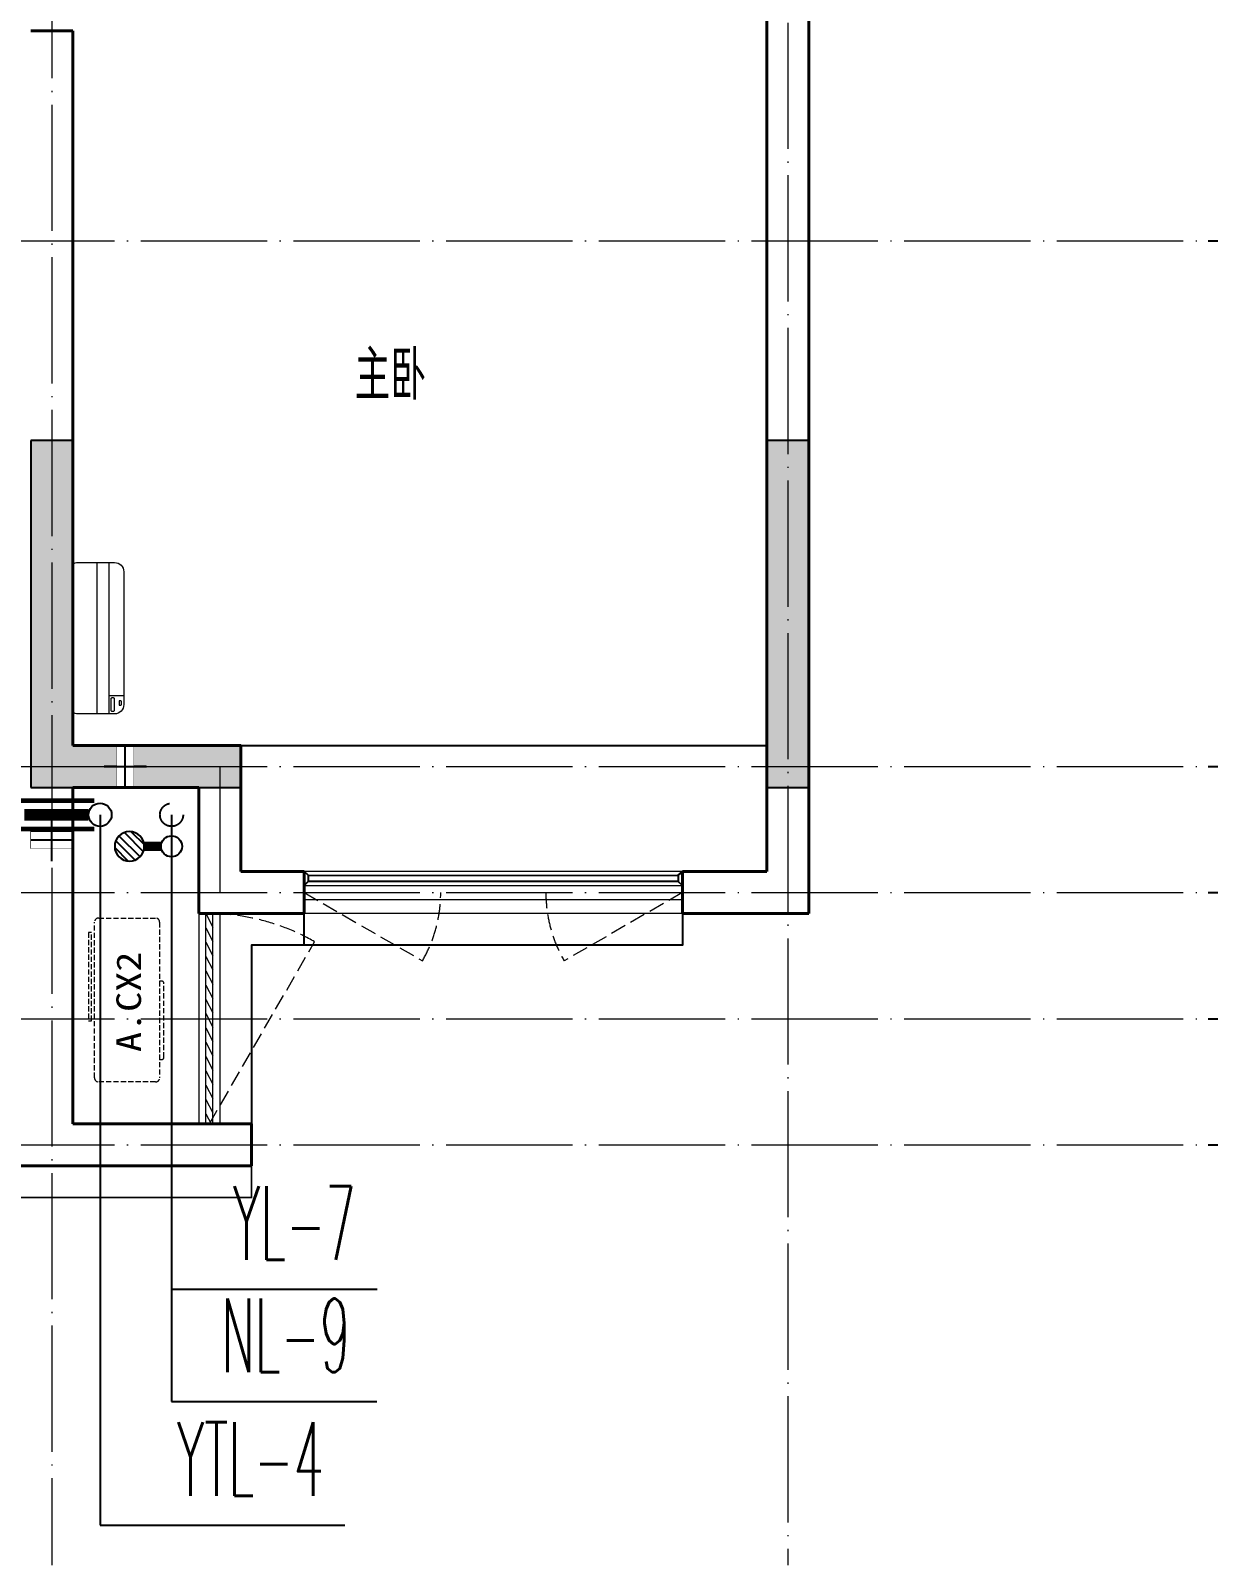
# Model space of a CAD drawing. Extents: x 27938 to 650306, y -92720 to 1524912.
# Drawn here: x 323317 to 328917, y 439532 to 446832 of the extents above; entities that cross this region are included whole.
import ezdxf

# ---------------------------------------------------------------- set-up
doc = ezdxf.new("R2010")
doc.units = 0
doc.header["$LTSCALE"] = 1000
doc.header["$MEASUREMENT"] = 0
doc.linetypes.add('DASH', pattern=[0.35, 0.25, -0.1])
doc.linetypes.add('DOTE', pattern=[2.42, 2, -0.2, 0.02, -0.2])
for name, color, linetype in [('3-栏杆1', 135, 'Continuous'), ('3.5方案汇报，与郭总、侯月琴确定户型_t8$0$2020.03.04 -1安徽标准化洋房户型(UA）_t8_t8$0$看线', 154, 'Continuous'), ('AXIS', 3, 'Continuous'), ('COLUMN', 9, 'Continuous'), ('DIM_凝结', 3, 'Continuous'), ('DIM_阳台', 132, 'Continuous'), ('DIM_雨水', 3, 'Continuous'), ('EQUIP_地漏', 7, 'Continuous'), ('PIPE-凝结', 150, 'N'), ('PIPE-阳台', 132, 'YT'), ('PUB_TEXT', 4, 'Continuous'), ('VALVE_不分区给水', 7, 'Continuous'), ('VPIPE-凝结', 150, 'Continuous'), ('VPIPE-阳台', 132, 'YT'), ('VPIPE-雨水', 4, 'DASH'), ('ZC', 6, 'Continuous'), ('机电标识类', 1, 'Continuous'), ('看线', 251, 'Continuous')]:
    doc.layers.add(name, color=color, linetype=linetype)
for name, color, linetype, lineweight in [('DOTE', 19, 'DOTE', 9), ('PUB_HATCH', 8, 'Continuous', 9), ('WALL', 9, 'Continuous', 40), ('WINDOW', 8, 'Continuous', 15), ('平面-空调室内机', 176, 'Continuous', 9), ('平面-空调预留孔', 173, 'Continuous', 15), ('空调', 76, 'Continuous', 13)]:
    doc.layers.add(name, color=color, linetype=linetype, lineweight=lineweight)
doc.styles.add('_TCH_DIM_T3', font='SIMPLEX.shx', dxfattribs={"width": 0.494118, "bigfont": 'GBCBIG.shx'})
doc.styles.add('_TWT_SERIAL', font='simplex.shx', dxfattribs={"width": 0.6, "oblique": 10, "height": 3, "bigfont": 'aadri.shx'})
doc.styles.get("Standard").update_dxf_attribs({"font": 'gbenor.shx', "bigfont": 'gbcbig.shx'})
doc.styles.add('黑体', font='simhei.ttf')
doc.linetypes.add('N', pattern='A,3,-0.2,["N",Standard,S=0.25,R=0,X=-0.1,Y=-0.115],-0.2', length=3.4)
doc.linetypes.add('YT', pattern='A,3,-0.2,["YT",Standard,S=0.25,R=0,X=-0.1,Y=-0.115],-0.35', length=3.55)
doc.dimstyles.new('_TCH_ARCH&&100', dxfattribs={"dimtxt": 297.5, "dimasz": 100, "dimexe": 250, "dimexo": 300, "dimgap": 126.25, "dimtad": 1, "dimdec": 0, "dimzin": 0, "dimdsep": 46, "dimtxsty": '_TCH_DIM_T3', "dimblk": 'ARCHTICK', "dimcen": 0.09, "dimclrt": 4, "dimazin": 2, "dimtfac": 1, "dimtdec": 0, "dimtix": 1, "dimtmove": 2, "dimatfit": 3, "dimfxl": 1, "dimtolj": 1, "dimtzin": 0, "dimarcsym": 0})

# ---------------------------------------------------------------- blocks, each defined once
blk = doc.blocks.new('FGDGDRGSDGDG')
at = {"layer": 'DOTE', "linetype": 'DOTE', "ltscale": 0.3}
for p, q in [((544982.5, 529998.5), (544982.5, 513948.5)), ((541482.5, 522348.5), (541482.5, 513948.5)), ((488182.5, 520248.5), (546982.5, 520248.5)), ((488182.5, 517748.5), (546982.5, 517748.5)), ((542282.5, 517748.5), (542282.5, 517148.5)), ((488182.5, 517148.5), (546982.5, 517148.5)), ((488182.5, 516548.5), (546982.5, 516548.5)), ((488182.5, 515948.5), (546982.5, 515948.5))]:
    blk.add_line(p, q, dxfattribs=at)
blk = doc.blocks.new('gdfgdgdgr')
at = {"layer": 'PUB_HATCH'}
for points in [[(529477.8, 521913.9), (528677.8, 521913.9), (528677.8, 523363.9), (528477.8, 523363.9), (528477.8, 521713.9), (529477.8, 521713.9)], [(532177.8, 521713.9), (532177.8, 523363.9), (531977.8, 523363.9), (531977.8, 521713.9)]]:
    blk.add_hatch(color=256, dxfattribs=at).paths.add_polyline_path(points)
at = {"layer": 'COLUMN', "color": 8}
for p, q in [((528677.8, 523363.9), (528477.8, 523363.9)), ((528477.8, 523363.9), (528477.8, 521713.9)), ((528677.8, 521913.9), (528677.8, 523363.9)), ((532177.8, 523363.9), (531977.8, 523363.9)), ((531977.8, 523363.9), (531977.8, 521713.9)), ((532177.8, 521713.9), (532177.8, 523363.9)), ((529477.8, 521913.9), (528677.8, 521913.9)), ((529477.8, 521713.9), (529477.8, 521913.9)), ((528477.8, 521713.9), (529477.8, 521713.9)), ((531977.8, 521713.9), (532177.8, 521713.9))]:
    blk.add_line(p, q, dxfattribs=at)
blk = doc.blocks.new('ferre')
at = {"layer": '平面-空调预留孔', "color": 0, "linetype": 'DASH', "ltscale": 0.1}
for p, q in [((93392.7, 115403.5), (93392.7, 115393.5)), ((93402.7, 115383.5), (93755.6, 115383.5)), ((93765.6, 115393.5), (93765.6, 115403.5))]:
    blk.add_line(p, q, dxfattribs=at)
blk.add_lwpolyline([(94045.9, 115403.5), (93305.9, 115403.5, -0.414214), (93285.9, 115423.5), (93285.9, 115693.5, -0.414214), (93305.9, 115713.5), (94045.9, 115713.5, -0.414214), (94065.9, 115693.5), (94065.9, 115423.5, -0.414214)], format="xyb", close=True, dxfattribs=at)
blk.add_lwpolyline([(93996.7, 115742.6), (93576.8, 115742.6), (93576.8, 115727.5), (93996.7, 115727.5)], close=True, dxfattribs=at)
for centre, start, end in [((93402.7, 115393.5), 180, 270), ((93755.6, 115393.5), 270, 0)]:
    blk.add_arc(centre, 10, start, end, dxfattribs=at)
at = {"layer": '平面-空调预留孔', "color": 0, "linetype": 'DASH', "ltscale": 0.1, "style": '黑体', "width": 1.2}
blk.add_text('A.CX2', height=117.05, dxfattribs=at).set_placement((93428.3, 115492.1))
blk = doc.blocks.new('fergve')
at = {"layer": '平面-空调预留孔', "color": 8, "linetype": 'DASH', "ltscale": 0.1}
blk.add_blockref('ferre', (25670, -60415.8), dxfattribs=at)
blk = doc.blocks.new('dongkong')
at = {"color": 0}
blk.add_wipeout([(-603756, 210771), (-603756, 210570.8), (-603836, 210570.8), (-603836, 210771)], dxfattribs=at)
at = {"layer": '机电标识类', "color": 0, "linetype": 'DASH', "ltscale": 400}
for p, q in [((-603796, 210771), (-603796, 210570.8)), ((-603896, 210670.7), (-603696, 210670.7))]:
    blk.add_line(p, q, dxfattribs=at)
at = {"layer": '空调', "color": 0, "linetype": 'DASH', "const_width": 2}
blk.add_lwpolyline([(-603756, 210771), (-603756, 210570.8), (-603836, 210570.8), (-603836, 210771)], close=True, dxfattribs=at)
blk = doc.blocks.new('A$C001338C2')
at = {"color": 0}
for p, q in [((845, 303.6), (55, 303.6)), ((109.1, 214.8), (109.1, 303.6)), ((0, 248.6), (0, 22)), ((900, 22), (900, 248.6)), ((22, 0), (878, 0))]:
    blk.add_line(p, q, dxfattribs=at)
at = {"color": 0, "lineweight": 5}
for p, q in [((900, 214.8), (0, 214.8)), ((900, 143.2), (0, 143.2))]:
    blk.add_line(p, q, dxfattribs=at)
at = {"color": 0}
for points in [[(73.1, 275), (56.8, 275, -0.414214), (51.3, 280.5), (51.3, 283.4, -0.414214), (56.8, 288.9), (73.1, 288.9, -0.414214), (78.6, 283.4), (78.6, 280.5, -0.414214)], [(89.2, 226.4), (22.2, 226.4, -0.414214), (16.7, 231.9), (16.7, 243.1, -0.414214), (22.2, 248.6), (89.2, 248.6, -0.414214), (94.7, 243.1), (94.7, 231.9, -0.414214)]]:
    blk.add_lwpolyline(points, format="xyb", close=True, dxfattribs=at)
for centre, radius, start, end in [((55, 248.6), 55, 90, 180), ((845, 248.6), 55, 360, 90), ((22, 22), 22, 180, 270), ((878, 22), 22, 270, 360)]:
    blk.add_arc(centre, radius, start, end, dxfattribs=at)
blk = doc.blocks.new('$VALVE$00000533')
at = {"ltscale": 0.5, "const_width": 25}
for points in [[(-225, 75), (225, 75)], [(-225, -75), (225, -75)]]:
    blk.add_lwpolyline(points, dxfattribs=at)
blk = doc.blocks.new('A$C63B27F85')
at = {"layer": 'VALVE_不分区给水', "xscale": 0.8999999999999999, "yscale": -0.8999999999999999, "zscale": 0.8999999999999999}
blk.add_blockref('$VALVE$00000533', (51300, -10480), dxfattribs=at)
blk = doc.blocks.new('_ArchTick')
at = {"color": 0, "linetype": 'ByBlock', "const_width": 0.4}
blk.add_lwpolyline([(-0.5, -0.5), (0.5, 0.5)], dxfattribs=at)
blk = doc.blocks.new('*D836')
at = {"layer": 'AXIS', "color": 0, "lineweight": -2}
for p, q in [((331416.6, 441532.1), (331416.6, 441632.1)), ((329216.6, 441532.1), (331666.6, 441532.1)), ((331416.6, 441282.1), (331416.6, 441532.1)), ((329216.6, 441282.1), (331666.6, 441282.1)), ((331416.6, 441282.1), (331416.6, 441182.1))]:
    blk.add_line(p, q, dxfattribs=at)
at = {"layer": 'Defpoints', "color": 0}
for p in [(328916.6, 441532.1), (331416.6, 441532.1), (328916.6, 441282.1)]:
    blk.add_point(p, dxfattribs=at)
at = {"layer": 'AXIS', "color": 0, "lineweight": -2, "xscale": 100, "yscale": 100, "zscale": 100}
for p, rotation in [((331416.6, 441532.1), 270), ((331416.6, 441282.1), 90)]:
    blk.add_blockref('_ArchTick', p, dxfattribs=dict(at, rotation=rotation))
at = {"layer": 'AXIS', "color": 4, "insert": (331141.6, 440993.1), "char_height": 297.5, "attachment_point": 5, "rotation": 90, "style": '_TCH_DIM_T3'}
blk.add_mtext('\\A1;250', dxfattribs=at)
blk = doc.blocks.new('*D837')
at = {"layer": 'AXIS', "color": 0, "lineweight": -2}
for p, q in [((331416.6, 442132.1), (331416.6, 442232.1)), ((329216.6, 442132.1), (331666.6, 442132.1)), ((331416.6, 441532.1), (331416.6, 442132.1)), ((329216.6, 441532.1), (331666.6, 441532.1)), ((331416.6, 441532.1), (331416.6, 441432.1))]:
    blk.add_line(p, q, dxfattribs=at)
at = {"layer": 'Defpoints', "color": 0}
for p in [(328916.6, 442132.1), (331416.6, 442132.1), (328916.6, 441532.1)]:
    blk.add_point(p, dxfattribs=at)
at = {"layer": 'AXIS', "color": 0, "lineweight": -2, "xscale": 100, "yscale": 100, "zscale": 100}
for p, rotation in [((331416.6, 442132.1), 270), ((331416.6, 441532.1), 90)]:
    blk.add_blockref('_ArchTick', p, dxfattribs=dict(at, rotation=rotation))
at = {"layer": 'AXIS', "color": 4, "insert": (331141.6, 441832.1), "char_height": 297.5, "attachment_point": 5, "rotation": 90, "style": '_TCH_DIM_T3'}
blk.add_mtext('\\A1;600', dxfattribs=at)
blk = doc.blocks.new('*D838')
at = {"layer": 'AXIS', "color": 0, "lineweight": -2}
for p, q in [((331416.6, 442732.1), (331416.6, 442832.1)), ((329216.6, 442732.1), (331666.6, 442732.1)), ((331416.6, 442132.1), (331416.6, 442732.1)), ((329216.6, 442132.1), (331666.6, 442132.1)), ((331416.6, 442132.1), (331416.6, 442032.1))]:
    blk.add_line(p, q, dxfattribs=at)
at = {"layer": 'Defpoints', "color": 0}
for p in [(328916.6, 442732.1), (331416.6, 442732.1), (328916.6, 442132.1)]:
    blk.add_point(p, dxfattribs=at)
at = {"layer": 'AXIS', "color": 0, "lineweight": -2, "xscale": 100, "yscale": 100, "zscale": 100}
for p, rotation in [((331416.6, 442732.1), 270), ((331416.6, 442132.1), 90)]:
    blk.add_blockref('_ArchTick', p, dxfattribs=dict(at, rotation=rotation))
at = {"layer": 'AXIS', "color": 4, "insert": (331141.6, 442432.1), "char_height": 297.5, "attachment_point": 5, "rotation": 90, "style": '_TCH_DIM_T3'}
blk.add_mtext('\\A1;600', dxfattribs=at)
blk = doc.blocks.new('*D839')
at = {"layer": 'AXIS', "color": 0, "lineweight": -2}
for p, q in [((331416.6, 443332.1), (331416.6, 443432.1)), ((329216.6, 443332.1), (331666.6, 443332.1)), ((331416.6, 442732.1), (331416.6, 443332.1)), ((329216.6, 442732.1), (331666.6, 442732.1)), ((331416.6, 442732.1), (331416.6, 442632.1))]:
    blk.add_line(p, q, dxfattribs=at)
at = {"layer": 'Defpoints', "color": 0}
for p in [(328916.6, 443332.1), (331416.6, 443332.1), (328916.6, 442732.1)]:
    blk.add_point(p, dxfattribs=at)
at = {"layer": 'AXIS', "color": 0, "lineweight": -2, "xscale": 100, "yscale": 100, "zscale": 100}
for p, rotation in [((331416.6, 443332.1), 270), ((331416.6, 442732.1), 90)]:
    blk.add_blockref('_ArchTick', p, dxfattribs=dict(at, rotation=rotation))
at = {"layer": 'AXIS', "color": 4, "insert": (331141.6, 443032.1), "char_height": 297.5, "attachment_point": 5, "rotation": 90, "style": '_TCH_DIM_T3'}
blk.add_mtext('\\A1;600', dxfattribs=at)
blk = doc.blocks.new('*D840')
at = {"layer": 'AXIS', "color": 0, "lineweight": -2}
for p, q in [((329216.6, 445832.1), (331666.6, 445832.1)), ((331416.6, 443332.1), (331416.6, 445832.1)), ((329216.6, 443332.1), (331666.6, 443332.1))]:
    blk.add_line(p, q, dxfattribs=at)
at = {"layer": 'Defpoints', "color": 0}
for p in [(328916.6, 445832.1), (331416.6, 445832.1), (328916.6, 443332.1)]:
    blk.add_point(p, dxfattribs=at)
at = {"layer": 'AXIS', "color": 0, "lineweight": -2, "xscale": 100, "yscale": 100, "zscale": 100}
for p, rotation in [((331416.6, 445832.1), 90), ((331416.6, 443332.1), 270)]:
    blk.add_blockref('_ArchTick', p, dxfattribs=dict(at, rotation=rotation))
at = {"layer": 'AXIS', "color": 4, "insert": (331141.6, 444582.1), "char_height": 297.5, "attachment_point": 5, "rotation": 90, "style": '_TCH_DIM_T3'}
blk.add_mtext('\\A1;2500', dxfattribs=at)
blk = doc.blocks.new('*D841')
at = {"layer": 'AXIS', "color": 0, "lineweight": -2}
for p, q in [((329216.6, 447932.1), (331666.6, 447932.1)), ((331416.6, 445832.1), (331416.6, 447932.1)), ((329216.6, 445832.1), (331666.6, 445832.1))]:
    blk.add_line(p, q, dxfattribs=at)
at = {"layer": 'Defpoints', "color": 0}
for p in [(328916.6, 447932.1), (331416.6, 447932.1), (328916.6, 445832.1)]:
    blk.add_point(p, dxfattribs=at)
at = {"layer": 'AXIS', "color": 0, "lineweight": -2, "xscale": 100, "yscale": 100, "zscale": 100}
for p, rotation in [((331416.6, 447932.1), 90), ((331416.6, 445832.1), 270)]:
    blk.add_blockref('_ArchTick', p, dxfattribs=dict(at, rotation=rotation))
at = {"layer": 'AXIS', "color": 4, "insert": (331141.6, 446882.1), "char_height": 297.5, "attachment_point": 5, "rotation": 90, "style": '_TCH_DIM_T3'}
blk.add_mtext('\\A1;2100', dxfattribs=at)
blk = doc.blocks.new('*D848')
at = {"layer": 'AXIS', "color": 0, "lineweight": -2}
for p, q in [((329216.6, 453682.1), (332466.6, 453682.1)), ((332216.6, 441282.1), (332216.6, 453682.1)), ((329216.6, 441282.1), (332466.6, 441282.1))]:
    blk.add_line(p, q, dxfattribs=at)
at = {"layer": 'Defpoints', "color": 0}
for p in [(328916.6, 453682.1), (332216.6, 453682.1), (328916.6, 441282.1)]:
    blk.add_point(p, dxfattribs=at)
at = {"layer": 'AXIS', "color": 0, "lineweight": -2, "xscale": 100, "yscale": 100, "zscale": 100}
for p, rotation in [((332216.6, 453682.1), 90), ((332216.6, 441282.1), 270)]:
    blk.add_blockref('_ArchTick', p, dxfattribs=dict(at, rotation=rotation))
at = {"layer": 'AXIS', "color": 4, "insert": (331941.6, 447482.1), "char_height": 297.5, "attachment_point": 5, "rotation": 90, "style": '_TCH_DIM_T3'}
blk.add_mtext('\\A1;12400', dxfattribs=at)
blk = doc.blocks.new('$WINLIB2D$00000001')
at = {"color": 0}
for points in [[(-0.5, 0.5), (-0.5, -0.5)], [(-0.5, 0.5), (0.5, 0.5)], [(0.5, -0.5), (0.5, 0.5)], [(0.5, 0.1667), (-0.5, 0.1667)], [(0.5, -0.1667), (-0.5, -0.1667)], [(-0.5, -0.5), (0.5, -0.5)]]:
    blk.add_lwpolyline(points, dxfattribs=at)
blk = doc.blocks.new('$WINLIB2D$00000039')
at = {"color": 0}
for points in [[(-0.5, 0.5), (-0.5, -0.5)], [(0.5, 0.5), (-0.5, 0.5)], [(0.5, -0.5), (0.5, 0.5)], [(-0.5, 0.1667), (0.5, 0.1667)], [(-0.3839, -0.1667), (-0.448, 0.1667)], [(-0.3159, -0.1667), (-0.38, 0.1667)], [(-0.2479, -0.1667), (-0.312, 0.1667)], [(-0.1799, -0.1667), (-0.244, 0.1667)], [(-0.1119, -0.1667), (-0.176, 0.1667)], [(-0.0439, -0.1667), (-0.108, 0.1667)], [(0.0241, -0.1667), (-0.04, 0.1667)], [(0.0921, -0.1667), (0.028, 0.1667)], [(0.16, -0.1667), (0.0959, 0.1667)], [(0.228, -0.1667), (0.1639, 0.1667)], [(0.296, -0.1667), (0.2319, 0.1667)], [(0.364, -0.1667), (0.2999, 0.1667)], [(0.432, -0.1667), (0.3679, 0.1667)], [(0.5, -0.1667), (0.4359, 0.1667)], [(-0.4519, -0.1667), (-0.5, 0.0836)], [(-0.5, -0.1667), (0.5, -0.1667)], [(0.5, -0.5), (-0.5, -0.5)]]:
    blk.add_lwpolyline(points, dxfattribs=at)
blk = doc.blocks.new('$TwtSys$00000141')
for p, q in [((-141, 12), (-15, 138)), ((-141, 12), (-15, 138)), ((-131, -53), (53, 131)), ((-131, -53), (53, 131)), ((-100, -100), (100, 100)), ((-100, -100), (100, 100)), ((-49, -131), (131, 49)), ((-49, -131), (131, 49)), ((17, -138), (138, -17)), ((17, -138), (138, -17))]:
    blk.add_line(p, q)
blk.add_circle((0, 0), 141)
blk.add_circle((0, 0), 141)

msp = doc.modelspace()

# ---------------------------------------------------------------- linework, layer by layer
at = {"color": 8, "const_width": 8}
msp.add_lwpolyline([(324366.6, 441432.1), (324366.6, 441282.1), (323216.6, 441282.1), (323216.6, 441432.1)], dxfattribs=at)
at = {"layer": '3-栏杆1', "color": 8}
for p, q in [((324636.8, 442814.3), (324616.6, 442832.1)), ((324616.6, 442832.1), (324636.8, 442814.3)), ((326396.3, 442814.3), (326416.6, 442832.1)), ((326416.6, 442832.1), (326396.3, 442814.3)), ((324636.8, 442785), (324616.6, 442765.2)), ((324616.6, 442765.2), (324636.8, 442785)), ((324636.8, 442814.2), (326396.3, 442814.3)), ((324636.8, 442814.3), (324636.8, 442785)), ((326396.3, 442785), (324636.8, 442785)), ((326396.3, 442814.3), (326396.3, 442785)), ((326416.6, 442765.2), (326396.3, 442785))]:
    msp.add_line(p, q, dxfattribs=at)
at = {"layer": '3.5方案汇报，与郭总、侯月琴确定户型_t8$0$2020.03.04 -1安徽标准化洋房户型(UA）_t8_t8$0$看线', "color": 8, "ltscale": 10}
msp.add_line((324316.6, 443432.1), (326816.6, 443432.1), dxfattribs=at)
at = {"layer": 'AXIS'}
for p, q in [((328916.6, 445832.1), (332916.6, 445832.1)), ((328916.6, 443332.1), (332916.6, 443332.1)), ((328916.6, 442732.1), (332916.6, 442732.1)), ((328916.6, 442132.1), (332916.6, 442132.1)), ((328916.6, 441532.1), (332916.6, 441532.1))]:
    msp.add_line(p, q, dxfattribs=at)
at = {"layer": 'DIM_凝结'}
for p, q in [((323986.6, 442952.1), (323986.6, 440311.1)), ((323986.6, 440311.1), (324963.4, 440311.1))]:
    msp.add_line(p, q, dxfattribs=at)
at = {"layer": 'DIM_阳台'}
for p, q in [((323646.6, 443102.1), (323646.6, 439722.5)), ((323646.6, 439722.5), (324810.6, 439722.5))]:
    msp.add_line(p, q, dxfattribs=at)
at = {"layer": 'DIM_雨水'}
for p, q in [((323986.6, 443102.1), (323986.6, 440844.9)), ((323986.6, 440844.9), (324964.9, 440844.9))]:
    msp.add_line(p, q, dxfattribs=at)
at = {"layer": 'PIPE-凝结', "const_width": 45}
msp.add_lwpolyline([(323936.6, 442952.1), (323857.1, 442952.1)], dxfattribs=at)
at = {"layer": 'VPIPE-凝结'}
msp.add_circle((323986.6, 442952.1), 50, dxfattribs=at)
at = {"layer": 'VPIPE-阳台'}
msp.add_circle((323646.6, 443102.1), 55, dxfattribs=at)
at = {"layer": 'VPIPE-雨水'}
msp.add_circle((323986.6, 443102.1), 55, dxfattribs=at)
at = {"layer": 'WALL', "color": 8}
for p, q in [((327016.6, 447932.1), (327016.6, 442632.1)), ((326816.6, 447832.1), (326816.6, 442832.1)), ((323516.6, 446832.1), (323316.6, 446832.1)), ((323516.6, 446632.1), (323516.6, 446832.1)), ((323516.6, 446632.1), (323516.6, 443432.1)), ((324316.6, 443432.1), (324316.6, 442832.1)), ((324116.6, 443232.1), (324116.6, 442732.1)), ((324616.6, 442832.1), (324316.6, 442832.1)), ((324616.6, 442632.1), (324616.6, 442832.1)), ((326816.6, 442832.1), (326416.6, 442832.1)), ((326416.6, 442832.1), (326416.6, 442632.1)), ((324116.6, 442732.1), (324116.6, 442632.1)), ((324116.6, 442632.1), (324216.6, 442632.1)), ((324216.6, 442632.1), (324616.6, 442632.1)), ((326416.6, 442632.1), (327016.6, 442632.1)), ((323516.6, 441632.1), (324116.6, 441632.1)), ((324116.6, 441632.1), (324216.6, 441632.1)), ((324216.6, 441632.1), (324366.6, 441632.1)), ((324366.6, 441632.1), (324366.6, 441432.1)), ((323216.6, 441432.1), (323416.6, 441432.1)), ((323416.6, 441432.1), (324216.6, 441432.1)), ((324216.6, 441432.1), (324366.6, 441432.1))]:
    msp.add_line(p, q, dxfattribs=at)
at = {"layer": 'WINDOW', "color": 8, "linetype": 'DASH', "ltscale": 0.3}
for points in [[(324616.6, 442732.1), (325179.7, 442407.5, 0.131485), (325266.6, 442732.1)], [(326416.6, 442732.1), (325853.4, 442407.5, -0.131485), (325766.6, 442732.1)], [(324166.6, 441632.1), (324666.6, 442498.1, 0.131652), (324166.6, 442632.1)]]:
    msp.add_lwpolyline(points, format="xyb", dxfattribs=at)
at = {"layer": '看线', "color": 8, "ltscale": 0.5}
for points in [[(326416.6, 442632.1), (326416.6, 442482.1), (324366.6, 442482.1), (324366.6, 441632.1)], [(326416.6, 442632.1), (326416.6, 442482.1), (324616.6, 442482.1), (324616.6, 442632.1)]]:
    msp.add_lwpolyline(points, dxfattribs=at)

# ---------------------------------------------------------------- block references
msp.add_blockref('FGDGDRGSDGDG', (-218065.9, -74416.4))
at = {"color": 8}
msp.add_blockref('gdfgdgdgr', (-205160.8, -78481.8), dxfattribs=at)
at = {"layer": 'EQUIP_地漏', "xscale": 0.5, "yscale": -0.5, "zscale": 0.5}
msp.add_blockref('$TwtSys$00000141', (323786.6, 442952.1), dxfattribs=at)
at = {"layer": 'WINDOW', "xscale": -1800, "yscale": -200, "zscale": -1800}
msp.add_blockref('$WINLIB2D$00000001', (325516.6, 442732.1), dxfattribs=at)
at = {"layer": 'WINDOW', "xscale": -1000, "yscale": 100, "zscale": -1000, "rotation": 270}
msp.add_blockref('$WINLIB2D$00000039', (324166.6, 442132.1), dxfattribs=at)
at = {"layer": '平面-空调预留孔', "color": 8, "xscale": -0.800000000046565, "yscale": 0.800000000046565, "zscale": 0.800000000046565, "rotation": 269.9999997665698}
msp.add_blockref('A$C001338C2', (323516.7, 443582.1), dxfattribs=at)
at = {"layer": '平面-空调预留孔', "color": 8, "rotation": 90.00000000000001}
msp.add_blockref('fergve', (378917.7, 322875.3), dxfattribs=at)

# ---------------------------------------------------------------- texts
at = {"layer": 'DIM_凝结', "color": 7, "style": '_TWT_SERIAL', "width": 0.48}
msp.add_text('NL-9', height=350, dxfattribs=at).set_placement((324224.5, 440451.1))
at = {"layer": 'DIM_阳台', "color": 7, "style": '_TWT_SERIAL', "width": 0.48}
msp.add_text('YTL-4', height=350, dxfattribs=at).set_placement((324012.6, 439862.5))
at = {"layer": 'DIM_雨水', "color": 7, "style": '_TWT_SERIAL', "width": 0.48}
msp.add_text('YL-7', height=350, dxfattribs=at).set_placement((324278.9, 440984.9))
at = {"layer": 'PUB_TEXT', "color": 8}
msp.add_text('主卧', height=236.31, dxfattribs=at).set_placement((324856.6, 445074.6))

# ---------------------------------------------------------------- dimensions: what is measured, and where the dimension line sits
at = {"layer": 'AXIS'}
for p1, p2, distance, picture, middle in [((328916.6, 441282.1), (328916.6, 453682.1), -3300, '*D848', (331941.6, 447482.1)), ((328916.6, 445832.1), (328916.6, 447932.1), -2500, '*D841', (331141.6, 446882.1)), ((328916.6, 443332.1), (328916.6, 445832.1), -2500, '*D840', (331141.6, 444582.1)), ((328916.6, 442732.1), (328916.6, 443332.1), -2500, '*D839', (331141.6, 443032.1)), ((328916.6, 442132.1), (328916.6, 442732.1), -2500, '*D838', (331141.6, 442432.1)), ((328916.6, 441532.1), (328916.6, 442132.1), -2500, '*D837', (331141.6, 441832.1))]:
    dim = msp.add_aligned_dim(p1=p1, p2=p2, distance=distance, dimstyle='_TCH_ARCH&&100', dxfattribs=at)
    dim.commit()
    dim.dimension.update_dxf_attribs({"geometry": picture, "text_midpoint": middle})
dim = msp.add_linear_dim(base=(331416.6, 441532.1), p1=(328916.6, 441282.1), p2=(328916.6, 441532.1), angle=90, dimstyle='_TCH_ARCH&&100', dxfattribs=at)
dim.commit()
dim.dimension.update_dxf_attribs({"geometry": '*D836', "text_midpoint": (331141.6, 440993.1), "dimtype": 129})

# ---------------------------------------------------------------- next in the draw order: block references
at = {"layer": '平面-空调室内机', "color": 8, "ltscale": 0.3, "rotation": 180}
msp.add_blockref('dongkong', (-280029.4, 654002.9), dxfattribs=at)
at = {"layer": '平面-空调室内机', "color": 8, "ltscale": 0.3, "xscale": -1, "rotation": 270}
msp.add_blockref('dongkong', (112745.9, 1046778.1), dxfattribs=at)

# ---------------------------------------------------------------- next in the draw order: linework, layer by layer
at = {"layer": 'PIPE-阳台', "const_width": 55}
msp.add_lwpolyline([(323591.6, 443102.1), (323287.1, 443102.1)], dxfattribs=at)
at = {"layer": 'WALL', "color": 8}
msp.add_line((323516.6, 443232.1), (323516.6, 441632.1), dxfattribs=at)

# ---------------------------------------------------------------- next in the draw order: block references
at = {"layer": 'ZC'}
msp.add_blockref('A$C63B27F85', (272116.6, 453582.1), dxfattribs=at)
at = {"layer": '平面-空调室内机', "color": 8, "ltscale": 0.3, "xscale": -1, "rotation": 180}
msp.add_blockref('dongkong', (927562.7, 654002.9), dxfattribs=at)

# ---------------------------------------------------------------- next in the draw order: linework, layer by layer
at = {"layer": 'WALL', "color": 8}
for p, q in [((323516.6, 443432.1), (324316.6, 443432.1)), ((323516.6, 443232.1), (324116.6, 443232.1))]:
    msp.add_line(p, q, dxfattribs=at)

doc.saveas('drawing.dxf')
